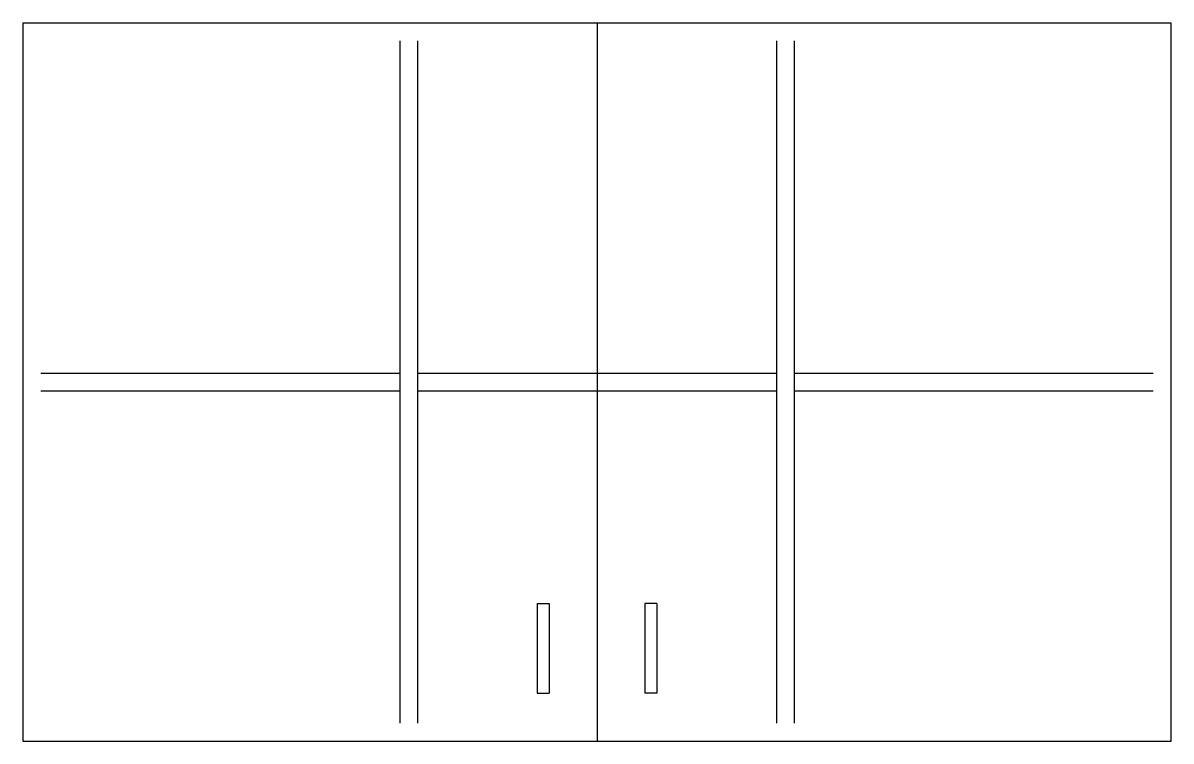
# Model space of a CAD drawing. Extents: x 0 to 48, y 54 to 84.
import ezdxf

# ---------------------------------------------------------------- set-up
doc = ezdxf.new("R2010")
doc.units = 0
doc.header["$LTSCALE"] = 3
doc.linetypes.add('HIDDEN', pattern=[0])
doc.layers.get('0').update_dxf_attribs({"linetype": 'CONTINUOUS'})
doc.layers.add('HID', color=7, linetype='HIDDEN')

msp = doc.modelspace()

# ---------------------------------------------------------------- linework, layer by layer
at = {"color": 0}
for p, q in [((0, 84), (0, 54)), ((0, 84), (48, 84)), ((24, 84), (24, 54)), ((48, 54), (48, 84)), ((21.5, 59.75), (21.5, 56)), ((21.5, 59.75), (22, 59.75)), ((22, 59.75), (22, 56)), ((26, 59.75), (26, 56)), ((26.5, 59.75), (26, 59.75)), ((26.5, 59.75), (26.5, 56)), ((21.5, 56), (22, 56)), ((26.5, 56), (26, 56)), ((0, 54), (48, 54))]:
    msp.add_line(p, q, dxfattribs=at)
at = {"layer": 'HID', "color": 0}
for p, q in [((15.75, 83.25), (15.75, 54.75)), ((16.5, 83.25), (16.5, 54.75)), ((31.5, 83.25), (31.5, 54.75)), ((32.25, 83.25), (32.25, 54.75)), ((0.75, 69.375), (15.75, 69.375)), ((16.5, 69.375), (31.5, 69.375)), ((32.25, 69.375), (47.25, 69.375)), ((0.75, 68.625), (15.75, 68.625)), ((16.5, 68.625), (31.5, 68.625)), ((32.25, 68.625), (47.25, 68.625))]:
    msp.add_line(p, q, dxfattribs=at)

doc.saveas('drawing.dxf')
